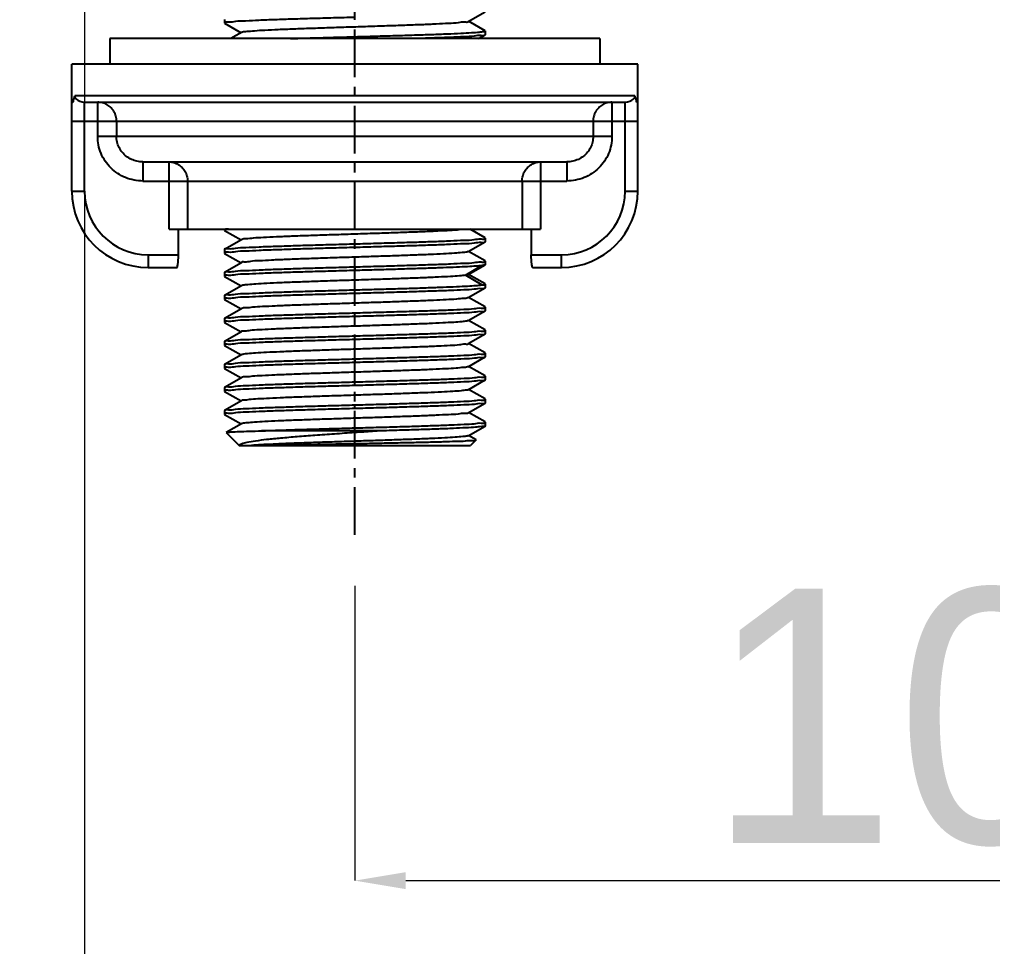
# Model space of a CAD drawing. Header units: millimetres. Extents: x 2282 to 3312, y -216 to 510.
# Drawn here: x 2455.3 to 2531.8, y -38.7 to 34.3 of the extents above; entities that cross this region are included whole.
import ezdxf

# ---------------------------------------------------------------- set-up
doc = ezdxf.new("R2010")
doc.units = ezdxf.units.MM
doc.linetypes.add('CENTER', pattern=[0.6, 0.375, -0.075, 0.075, -0.075])
doc.layers.add('BODY', color=7, linetype='Continuous')
doc.layers.add('标注', color=1, linetype='Continuous')
doc.styles.add('Daelim Dimension', font='')
doc.styles.get('Daelim Dimension').set_extended_font_data('나눔고딕')
doc.dimstyles.new('DEFAULT', dxfattribs={"dimscale": 2, "dimtxt": 2, "dimasz": 2, "dimexe": 0, "dimexo": 2, "dimgap": 1, "dimtad": 1, "dimdec": 1, "dimzin": 9, "dimdsep": 46, "dimtxsty": 'Daelim Dimension', "dimcen": 0.5, "dimclrd": 252, "dimclre": 252, "dimclrt": 3, "dimadec": 1, "dimazin": 0, "dimtfac": 1, "dimtdec": 1, "dimtix": 1, "dimtmove": 0, "dimatfit": 3, "dimfxl": 1, "dimtolj": 1, "dimtzin": 1, "dimlwd": 9, "dimlwe": 9, "dimarcsym": 0})

# ---------------------------------------------------------------- blocks, each defined once
blk = doc.blocks.new('*D3')
at = {"layer": 'BODY', "color": 5, "lineweight": 9, "ltscale": 0.7, "transparency": 16777216}
for p, q in [((2481.663, -10.28), (2481.663, -33.48)), ((2581.663, -11.962), (2581.663, -33.48)), ((2485.663, -33.48), (2577.663, -33.48))]:
    blk.add_line(p, q, dxfattribs=at)
at = {"layer": 'BODY', "color": 5, "ltscale": 0.7, "transparency": 16777216}
for points in [[(2485.663, -32.813), (2485.663, -34.147), (2481.663, -33.48)], [(2577.663, -32.813), (2577.663, -34.147), (2581.663, -33.48)]]:
    blk.add_solid(points, dxfattribs=at)
at = {"layer": 'Defpoints', "color": 0, "ltscale": 0.7, "transparency": 16777216}
for p in [(2481.663, -6.28), (2581.663, -7.962), (2581.663, -33.48)]:
    blk.add_point(p, dxfattribs=at)
at = {"layer": 'BODY', "color": 7, "ltscale": 0.7, "transparency": 16777216, "insert": (2531.663, -20.665), "char_height": 20, "attachment_point": 5, "style": 'Daelim Dimension'}
blk.add_mtext('\\A1;100', dxfattribs=at)
blk = doc.blocks.new('*D4')
at = {"layer": 'BODY', "color": 5, "lineweight": 9, "ltscale": 0.7, "transparency": 16777216}
for p, q in [((2460.413, 42.472), (2460.413, -70.233)), ((2605.913, 42.526), (2605.913, -70.233)), ((2464.413, -70.233), (2601.913, -70.233))]:
    blk.add_line(p, q, dxfattribs=at)
at = {"layer": 'BODY', "color": 5, "ltscale": 0.7, "transparency": 16777216}
for points in [[(2464.413, -69.566), (2464.413, -70.899), (2460.413, -70.233)], [(2601.913, -69.566), (2601.913, -70.899), (2605.913, -70.233)]]:
    blk.add_solid(points, dxfattribs=at)
at = {"layer": 'Defpoints', "color": 0, "ltscale": 0.7, "transparency": 16777216}
for p in [(2460.413, 46.472), (2605.913, 46.526), (2605.913, -70.233)]:
    blk.add_point(p, dxfattribs=at)
at = {"layer": 'BODY', "color": 7, "ltscale": 0.7, "transparency": 16777216, "insert": (2534.618, -57.346), "char_height": 20, "attachment_point": 5, "style": 'Daelim Dimension'}
blk.add_mtext('\\A1;146', dxfattribs=at)
blk = doc.blocks.new('*D11')
at = {"layer": 'BODY', "color": 5, "lineweight": 9, "ltscale": 0.7, "transparency": 16777216}
for p, q in [((3021.754, 274.5), (2402.763, 274.5)), ((2402.763, 270.5), (2402.763, -75.561)), ((2428.786, -79.561), (2402.763, -79.561))]:
    blk.add_line(p, q, dxfattribs=at)
at = {"layer": 'BODY', "color": 5, "ltscale": 0.7, "transparency": 16777216}
for points in [[(2402.096, 270.5), (2403.429, 270.5), (2402.763, 274.5)], [(2402.096, -75.561), (2403.429, -75.561), (2402.763, -79.561)]]:
    blk.add_solid(points, dxfattribs=at)
at = {"layer": 'Defpoints', "color": 0, "ltscale": 0.7, "transparency": 16777216}
for p in [(3025.754, 274.5), (2402.763, -79.561), (2432.786, -79.561)]:
    blk.add_point(p, dxfattribs=at)
at = {"layer": 'BODY', "color": 7, "ltscale": 0.7, "transparency": 16777216, "insert": (2389.876, 97.47), "char_height": 20, "attachment_point": 5, "rotation": 90, "style": 'Daelim Dimension'}
blk.add_mtext('\\A1;1650', dxfattribs=at)

msp = doc.modelspace()

# ---------------------------------------------------------------- linework, layer by layer
at = {"color": 9, "linetype": 'Continuous'}
for p, q in [((2490.581, 34.097), (2491.901, 34.86)), ((2471.413, 34.257), (2471.413, 33.968)), ((2471.413, 33.968), (2471.425, 33.954)), ((2471.425, 33.955), (2472.717, 33.208)), ((2491.901, 33.366), (2490.609, 34.113)), ((2472.745, 33.224), (2471.926, 32.75)), ((2481.663, 32.75), (2481.663, 32.899)), ((2491.383, 32.75), (2491.901, 33.049)), ((2491.913, 33.352), (2491.901, 33.366)), ((2491.913, 33.063), (2491.901, 33.049)), ((2491.913, 33.352), (2491.913, 33.063)), ((2471.413, 17.75), (2471.413, 17.678)), ((2471.413, 17.678), (2471.425, 17.664)), ((2471.425, 17.664), (2472.717, 16.918)), ((2491.901, 17.076), (2490.735, 17.75)), ((2472.745, 16.934), (2471.425, 16.171)), ((2491.913, 17.062), (2491.901, 17.076)), ((2491.913, 17.062), (2491.913, 16.773)), ((2471.413, 16.157), (2471.425, 16.171)), ((2471.413, 16.157), (2471.413, 15.868)), ((2481.663, 16.321), (2481.663, 16.609)), ((2490.581, 15.996), (2491.901, 16.759)), ((2491.913, 16.773), (2491.901, 16.759)), ((2471.413, 15.868), (2471.425, 15.854)), ((2471.425, 15.854), (2472.717, 15.107)), ((2491.901, 15.265), (2490.609, 16.012)), ((2472.744, 15.123), (2471.425, 14.361)), ((2481.663, 14.799), (2481.663, 14.511)), ((2490.366, 14.137), (2491.65, 14.898)), ((2490.581, 14.187), (2491.901, 14.95)), ((2491.901, 14.949), (2491.65, 14.898)), ((2491.913, 15.252), (2491.901, 15.266)), ((2491.913, 14.963), (2491.901, 14.949)), ((2491.913, 15.252), (2491.913, 14.963)), ((2471.413, 14.347), (2471.425, 14.361)), ((2471.413, 14.347), (2471.413, 14.058)), ((2471.413, 14.058), (2471.425, 14.044)), ((2471.425, 14.044), (2472.717, 13.297)), ((2490.581, 14.187), (2490.366, 14.137)), ((2491.65, 13.376), (2490.366, 14.137)), ((2491.901, 13.456), (2490.609, 14.203)), ((2472.744, 13.313), (2471.425, 12.551)), ((2490.581, 12.377), (2491.901, 13.139)), ((2491.913, 13.442), (2491.901, 13.456)), ((2491.913, 13.153), (2491.901, 13.139)), ((2491.913, 13.442), (2491.913, 13.153)), ((2471.413, 12.537), (2471.425, 12.551)), ((2471.413, 12.537), (2471.413, 12.248)), ((2471.413, 12.248), (2471.425, 12.234)), ((2481.663, 12.701), (2481.663, 12.989)), ((2491.901, 11.646), (2490.609, 12.393)), ((2471.425, 12.235), (2472.717, 11.488)), ((2472.745, 11.504), (2471.425, 10.741)), ((2491.913, 11.632), (2491.901, 11.646)), ((2491.913, 11.632), (2491.913, 11.343)), ((2471.413, 10.727), (2471.425, 10.741)), ((2471.413, 10.727), (2471.413, 10.438)), ((2481.663, 10.891), (2481.663, 11.179)), ((2490.581, 10.566), (2491.901, 11.329)), ((2491.913, 11.343), (2491.901, 11.329)), ((2471.413, 10.438), (2471.425, 10.424)), ((2471.425, 10.424), (2472.717, 9.677)), ((2491.901, 9.836), (2490.609, 10.582)), ((2472.745, 9.694), (2471.425, 8.931)), ((2481.663, 9.081), (2481.663, 9.369)), ((2490.582, 8.757), (2491.901, 9.519)), ((2491.913, 9.822), (2491.901, 9.836)), ((2491.913, 9.533), (2491.901, 9.519)), ((2491.913, 9.822), (2491.913, 9.533)), ((2471.413, 8.917), (2471.425, 8.931)), ((2471.413, 8.917), (2471.413, 8.628)), ((2471.413, 8.628), (2471.425, 8.614)), ((2471.425, 8.615), (2472.717, 7.868)), ((2491.901, 8.026), (2490.609, 8.773)), ((2472.745, 7.884), (2471.425, 7.121)), ((2490.582, 6.947), (2491.901, 7.709)), ((2491.913, 8.012), (2491.901, 8.026)), ((2491.913, 7.723), (2491.901, 7.709)), ((2491.913, 8.012), (2491.913, 7.723)), ((2471.413, 7.107), (2471.425, 7.121)), ((2471.413, 7.107), (2471.413, 6.818)), ((2481.663, 7.559), (2481.663, 7.271)), ((2491.901, 6.216), (2490.609, 6.963)), ((2471.413, 6.818), (2471.425, 6.804)), ((2471.425, 6.805), (2472.717, 6.058)), ((2491.913, 6.202), (2491.901, 6.216)), ((2491.913, 6.202), (2491.913, 5.913)), ((2472.745, 6.074), (2471.425, 5.311)), ((2481.663, 5.461), (2481.663, 5.749)), ((2490.581, 5.136), (2491.901, 5.899)), ((2491.913, 5.913), (2491.901, 5.899)), ((2471.413, 5.297), (2471.425, 5.311)), ((2471.413, 5.297), (2471.413, 5.008)), ((2471.413, 5.008), (2471.425, 4.994)), ((2471.425, 4.994), (2472.717, 4.248)), ((2491.901, 4.406), (2490.609, 5.153)), ((2472.745, 4.264), (2471.425, 3.501)), ((2481.663, 3.651), (2481.663, 3.939)), ((2490.581, 3.327), (2491.901, 4.089)), ((2491.913, 4.392), (2491.901, 4.406)), ((2491.913, 4.103), (2491.901, 4.089)), ((2491.913, 4.392), (2491.913, 4.103)), ((2471.413, 3.487), (2471.425, 3.501)), ((2471.413, 3.487), (2471.413, 3.198)), ((2471.413, 3.198), (2471.425, 3.184)), ((2471.425, 3.184), (2472.717, 2.438)), ((2491.901, 2.596), (2490.609, 3.342)), ((2472.744, 2.454), (2471.558, 1.768)), ((2491.913, 2.582), (2491.901, 2.596)), ((2491.913, 2.582), (2491.913, 2.293)), ((2471.554, 1.758), (2471.558, 1.767)), ((2471.554, 1.758), (2472.563, 0.75)), ((2483.759, 1.9), (2474.338, 1.9)), ((2490.581, 1.516), (2491.901, 2.279)), ((2491.194, 1.194), (2490.609, 1.532)), ((2491.913, 2.293), (2491.901, 2.279)), ((2491.198, 1.185), (2490.763, 0.75)), ((2491.198, 1.185), (2491.194, 1.194)), ((2472.563, 0.75), (2490.763, 0.75))]:
    msp.add_line(p, q, dxfattribs=at)
at = {"color": 7, "linetype": 'Continuous'}
for p, q in [((2462.413, 32.75), (2462.413, 30.75)), ((2500.913, 32.75), (2462.413, 32.75)), ((2500.913, 32.75), (2500.913, 30.75)), ((2459.413, 20.75), (2459.413, 30.75)), ((2503.913, 30.75), (2459.413, 30.75)), ((2503.913, 20.75), (2503.913, 30.75)), ((2459.413, 27.75), (2459.494, 27.75)), ((2459.494, 27.75), (2459.494, 27.727)), ((2503.684, 28.25), (2459.642, 28.25)), ((2460.413, 20.75), (2460.413, 27.75)), ((2460.413, 27.75), (2502.913, 27.75)), ((2461.447, 25.05), (2461.447, 27.75)), ((2501.879, 27.75), (2501.879, 25.05)), ((2502.913, 20.75), (2502.913, 27.75)), ((2503.832, 27.75), (2503.913, 27.75)), ((2503.832, 27.75), (2503.832, 27.727)), ((2459.413, 26.25), (2503.913, 26.25)), ((2462.926, 26.25), (2462.926, 25.05)), ((2500.4, 26.25), (2500.4, 25.05)), ((2501.879, 25.05), (2461.447, 25.05)), ((2465.006, 23.05), (2465.006, 21.55)), ((2465.006, 23.05), (2498.319, 23.05)), ((2467.053, 17.75), (2467.053, 23.05)), ((2496.272, 23.05), (2496.272, 17.75)), ((2498.319, 23.05), (2498.319, 21.55)), ((2465.006, 21.55), (2498.319, 21.55)), ((2468.514, 21.55), (2468.514, 17.75)), ((2494.811, 21.55), (2494.811, 17.75)), ((2459.413, 20.75), (2460.413, 20.75)), ((2502.913, 20.75), (2503.913, 20.75)), ((2467.053, 17.75), (2496.272, 17.75)), ((2467.792, 15.75), (2467.792, 17.75)), ((2495.533, 17.75), (2495.533, 15.75)), ((2465.413, 15.75), (2465.413, 14.75)), ((2465.413, 15.75), (2467.792, 15.75)), ((2495.533, 15.75), (2497.913, 15.75)), ((2497.913, 14.75), (2497.913, 15.75)), ((2465.413, 14.75), (2467.692, 14.75)), ((2495.634, 14.75), (2497.913, 14.75))]:
    msp.add_line(p, q, dxfattribs=at)
for centre, radius, start, end in [((2461.532, 28.342), 2.128, 196.13668, 196.78272), ((2462.504, 27.374), 3.031, 172.9095, 173.31924), ((2460.115, 28.25), 0.473, 180.0518, 204.65967), ((2460.413, 28.75), 1, 227.11257, 270), ((2502.913, 28.75), 1, 270, 312.88743), ((2500.124, 27.394), 3.661, 11.12629, 13.51314), ((2500.816, 27.374), 3.036, 6.68073, 7.0897), ((2501.795, 28.341), 2.127, 343.21711, 343.86347), ((2465.413, 20.75), 6, 180, 270), ((2465.413, 20.75), 5, 180, 270), ((2497.913, 20.75), 6, 270, 0), ((2497.913, 20.75), 5, 270, 0)]:
    msp.add_arc(centre, radius, start, end, dxfattribs=at)
at = {"color": 9, "linetype": 'Continuous'}
for points, start_tangent, end_tangent in [([(2481.663, 34.421), (2479.977, 34.373), (2478.331, 34.325), (2476.783, 34.278), (2475.379, 34.231), (2474.124, 34.183), (2473.077, 34.135), (2472.273, 34.087), (2471.726, 34.04), (2471.448, 33.992), (2471.446, 33.969)], (-0.999612, -0.027843), (0.014, -0.999902)), ([(2490.565, 34.098), (2490.564, 34.088), (2490.306, 34.039), (2489.797, 33.99), (2489.043, 33.94), (2488.07, 33.89), (2486.909, 33.841), (2485.599, 33.792), (2484.178, 33.742), (2482.686, 33.693), (2481.164, 33.644), (2479.654, 33.595), (2478.199, 33.545), (2476.847, 33.496), (2475.638, 33.447), (2474.596, 33.397), (2473.764, 33.348), (2473.167, 33.298), (2472.821, 33.249), (2472.751, 33.215)], (-0.076802, -0.997046), (-0.830097, -0.557618)), ([(2476.593, 32.75), (2476.796, 32.757), (2478.342, 32.804), (2479.982, 32.852), (2481.663, 32.899)], (0.999456, 0.032992), (0.999598, 0.028343)), ([(2481.663, 32.899), (2483.27, 32.945), (2484.842, 32.99), (2486.344, 33.036), (2487.717, 33.081), (2488.941, 33.127), (2489.994, 33.173), (2490.834, 33.218), (2491.442, 33.264), (2491.802, 33.31), (2491.911, 33.353)], (0.999598, 0.028343), (0.502623, 0.864506)), ([(2491.879, 33.051), (2491.877, 33.039), (2491.596, 32.991), (2491.047, 32.944), (2490.234, 32.896), (2489.179, 32.848), (2487.926, 32.8), (2486.521, 32.753), (2486.426, 32.75)], (-0.105514, -0.994418), (-0.999483, -0.03214)), ([(2471.73, 17.75), (2471.449, 17.703), (2471.446, 17.677)], (-0.995183, 0.098036), (-0.024184, -0.999708)), ([(2490.296, 17.74), (2490.251, 17.742), (2489.707, 17.693), (2488.926, 17.644), (2487.93, 17.594), (2486.749, 17.545), (2485.42, 17.495), (2483.982, 17.446), (2482.48, 17.396), (2480.956, 17.347), (2479.453, 17.298), (2478.022, 17.249), (2476.691, 17.2), (2475.493, 17.15), (2474.475, 17.101), (2473.673, 17.051), (2473.111, 17.002), (2472.798, 16.953), (2472.756, 16.922)], (-0.99767, 0.068219), (-0.726292, -0.687387)), ([(2481.663, 16.609), (2483.345, 16.657), (2484.987, 16.704), (2486.531, 16.752), (2487.935, 16.799), (2489.188, 16.847), (2490.242, 16.895), (2491.049, 16.943), (2491.596, 16.99), (2491.877, 17.038), (2491.88, 17.062)], (0.9996, 0.028267), (0.013595, 0.999908)), ([(2481.663, 16.321), (2479.984, 16.273), (2478.345, 16.226), (2476.801, 16.178), (2475.397, 16.131), (2474.148, 16.084), (2473.092, 16.035), (2472.279, 15.987), (2471.731, 15.94), (2471.449, 15.892), (2471.446, 15.868)], (-0.999598, -0.028353), (-0.014119, -0.9999)), ([(2471.447, 16.169), (2471.448, 16.181), (2471.729, 16.229), (2472.277, 16.276), (2473.093, 16.324), (2474.151, 16.372), (2475.4, 16.42), (2476.807, 16.467), (2478.353, 16.515), (2479.989, 16.562), (2481.663, 16.609)], (0.098474, 0.99514), (0.9996, 0.028267)), ([(2491.879, 16.761), (2491.878, 16.749), (2491.597, 16.701), (2491.049, 16.654), (2490.235, 16.606), (2489.178, 16.558), (2487.929, 16.51), (2486.522, 16.463), (2484.977, 16.416), (2483.339, 16.368), (2481.663, 16.321)], (-0.093217, -0.995646), (-0.999598, -0.028353)), ([(2490.579, 16), (2490.479, 15.966), (2490.106, 15.917), (2489.489, 15.868), (2488.637, 15.818), (2487.579, 15.769), (2486.346, 15.719), (2484.979, 15.67), (2483.522, 15.62), (2481.997, 15.571), (2480.461, 15.521), (2478.962, 15.472), (2477.546, 15.422), (2476.252, 15.373), (2475.119, 15.323), (2474.177, 15.274), (2473.451, 15.224), (2472.971, 15.175), (2472.747, 15.125), (2472.747, 15.124)], (-0.873138, -0.487473), (0.328659, -0.944449)), ([(2471.446, 14.359), (2471.448, 14.371), (2471.729, 14.419), (2472.277, 14.466), (2473.091, 14.514), (2474.148, 14.562), (2475.397, 14.61), (2476.804, 14.657), (2478.349, 14.705), (2479.987, 14.752), (2481.663, 14.799)], (0.091719, 0.995785), (0.999613, 0.027836)), ([(2481.663, 14.799), (2483.342, 14.847), (2484.981, 14.894), (2486.524, 14.942), (2487.929, 14.989), (2489.178, 15.036), (2490.233, 15.085), (2491.047, 15.133), (2491.595, 15.18), (2491.877, 15.228), (2491.88, 15.252)], (0.999613, 0.027836), (0.013776, 0.999905)), ([(2491.65, 14.898), (2491.196, 14.855), (2490.529, 14.812), (2489.665, 14.769), (2488.614, 14.725), (2487.423, 14.683), (2486.103, 14.64), (2484.683, 14.597), (2483.192, 14.554), (2481.663, 14.511)], (-0.99243, -0.122813), (-0.999598, -0.028354)), ([(2481.663, 14.511), (2479.979, 14.463), (2478.337, 14.415), (2476.792, 14.368), (2475.388, 14.321), (2474.134, 14.273), (2473.082, 14.225), (2472.276, 14.177), (2471.729, 14.13), (2471.449, 14.082), (2471.446, 14.058)], (-0.999598, -0.028354), (-0.010477, -0.999945)), ([(2490.366, 14.137), (2489.896, 14.088), (2489.183, 14.038), (2488.25, 13.989), (2487.133, 13.94), (2485.843, 13.89), (2484.432, 13.841), (2482.938, 13.791), (2481.412, 13.742), (2479.896, 13.693), (2478.42, 13.643), (2477.039, 13.593), (2475.799, 13.544), (2474.735, 13.494), (2473.877, 13.445), (2473.246, 13.396), (2472.861, 13.347), (2472.745, 13.312)], (-0.989918, -0.141645), (-0.881585, -0.472024)), ([(2481.663, 12.989), (2483.195, 13.033), (2484.686, 13.076), (2486.104, 13.118), (2487.427, 13.161), (2488.617, 13.204), (2489.667, 13.247), (2490.532, 13.291), (2491.198, 13.334), (2491.65, 13.376)], (0.999613, 0.027833), (0.992138, 0.12515)), ([(2491.879, 13.142), (2491.876, 13.129), (2491.595, 13.081), (2491.044, 13.034), (2490.229, 12.986), (2489.171, 12.937), (2487.919, 12.89), (2486.514, 12.843), (2484.966, 12.795), (2483.336, 12.748), (2481.663, 12.701)], (-0.127828, -0.991796), (-0.999613, -0.027827)), ([(2491.65, 13.376), (2491.892, 13.423), (2491.889, 13.432)], (0.99243, 0.122814), (-0.385731, 0.922611)), ([(2481.663, 12.701), (2479.977, 12.653), (2478.331, 12.605), (2476.783, 12.558), (2475.38, 12.511), (2474.124, 12.463), (2473.077, 12.415), (2472.273, 12.367), (2471.726, 12.32), (2471.448, 12.272), (2471.446, 12.249)], (-0.999613, -0.027827), (0.012218, -0.999925)), ([(2471.447, 12.548), (2471.449, 12.561), (2471.731, 12.609), (2472.28, 12.656), (2473.088, 12.704), (2474.141, 12.752), (2475.392, 12.8), (2476.8, 12.847), (2478.344, 12.894), (2479.984, 12.942), (2481.663, 12.989)], (0.129699, 0.991553), (0.999613, 0.027833)), ([(2490.57, 12.388), (2490.53, 12.358), (2490.218, 12.309), (2489.654, 12.259), (2488.856, 12.21), (2487.85, 12.161), (2486.665, 12.111), (2485.336, 12.062), (2483.897, 12.013), (2482.389, 11.964), (2480.857, 11.914), (2479.348, 11.865), (2477.913, 11.815), (2476.582, 11.766), (2475.399, 11.716), (2474.403, 11.667), (2473.623, 11.617), (2473.081, 11.569), (2472.783, 11.519), (2472.76, 11.493)], (-0.716103, -0.697995), (-0.57511, -0.818076)), ([(2481.663, 11.179), (2483.335, 11.227), (2484.964, 11.274), (2486.51, 11.321), (2487.916, 11.368), (2489.164, 11.416), (2490.222, 11.464), (2491.04, 11.512), (2491.592, 11.56), (2491.876, 11.607), (2491.88, 11.633)], (0.999598, 0.02836), (0.039325, 0.999226)), ([(2481.663, 10.891), (2479.977, 10.843), (2478.331, 10.795), (2476.782, 10.748), (2475.379, 10.701), (2474.126, 10.653), (2473.081, 10.605), (2472.272, 10.557), (2471.725, 10.51), (2471.447, 10.462), (2471.446, 10.439)], (-0.999599, -0.028309), (0.025354, -0.999679)), ([(2471.447, 10.738), (2471.449, 10.751), (2471.73, 10.799), (2472.28, 10.846), (2473.089, 10.894), (2474.137, 10.942), (2475.389, 10.99), (2476.797, 11.037), (2478.342, 11.084), (2479.982, 11.132), (2481.663, 11.179)], (0.132309, 0.991209), (0.999598, 0.02836)), ([(2491.879, 11.331), (2491.877, 11.319), (2491.596, 11.271), (2491.046, 11.224), (2490.233, 11.176), (2489.178, 11.128), (2487.925, 11.08), (2486.519, 11.033), (2484.976, 10.986), (2483.341, 10.938), (2481.663, 10.891)], (-0.109572, -0.993979), (-0.999599, -0.028309)), ([(2490.581, 10.567), (2490.46, 10.532), (2490.071, 10.483), (2489.438, 10.434), (2488.569, 10.385), (2487.495, 10.335), (2486.248, 10.285), (2484.881, 10.236), (2483.423, 10.187), (2481.907, 10.138), (2480.384, 10.089), (2478.897, 10.039), (2477.489, 9.99), (2476.204, 9.941), (2475.084, 9.892), (2474.149, 9.842), (2473.433, 9.793), (2472.96, 9.743), (2472.744, 9.694)], (-0.882317, -0.470655), (0.364926, -0.931037)), ([(2471.446, 8.928), (2471.449, 8.941), (2471.729, 8.989), (2472.279, 9.036), (2473.091, 9.084), (2474.136, 9.132), (2475.385, 9.179), (2476.792, 9.227), (2478.339, 9.274), (2479.981, 9.322), (2481.663, 9.369)], (0.113414, 0.993548), (0.999611, 0.027876)), ([(2481.663, 9.369), (2483.34, 9.417), (2484.974, 9.464), (2486.518, 9.512), (2487.925, 9.559), (2489.174, 9.606), (2490.229, 9.654), (2491.043, 9.702), (2491.594, 9.75), (2491.877, 9.798), (2491.88, 9.822)], (0.999611, 0.027876), (0.010081, 0.999949)), ([(2491.88, 9.521), (2491.878, 9.51), (2491.598, 9.462), (2491.051, 9.414), (2490.24, 9.366), (2489.187, 9.318), (2487.935, 9.27), (2486.528, 9.223), (2484.989, 9.176), (2483.347, 9.128), (2481.663, 9.081)], (-0.067879, -0.997694), (-0.999612, -0.027855)), ([(2481.663, 9.081), (2479.98, 9.033), (2478.335, 8.985), (2476.786, 8.938), (2475.383, 8.891), (2474.134, 8.843), (2473.086, 8.795), (2472.273, 8.747), (2471.725, 8.7), (2471.447, 8.652), (2471.446, 8.629)], (-0.999612, -0.027855), (0.031687, -0.999498)), ([(2490.58, 8.756), (2490.357, 8.706), (2489.879, 8.656), (2489.158, 8.607), (2488.22, 8.558), (2487.087, 8.508), (2485.789, 8.458), (2484.37, 8.409), (2482.872, 8.359), (2481.351, 8.31), (2479.836, 8.261), (2478.366, 8.211), (2476.996, 8.162), (2475.765, 8.112), (2474.71, 8.063), (2473.857, 8.014), (2473.233, 7.965), (2472.853, 7.915), (2472.746, 7.881)], (0.346162, -0.938175), (-0.877325, -0.479896)), ([(2481.663, 7.559), (2483.345, 7.607), (2484.989, 7.655), (2486.53, 7.702), (2487.938, 7.749), (2489.188, 7.797), (2490.24, 7.845), (2491.05, 7.893), (2491.597, 7.94), (2491.878, 7.988), (2491.88, 8.011)], (0.999598, 0.028335), (-0.02389, 0.999715)), ([(2491.884, 7.707), (2491.884, 7.702), (2491.614, 7.653), (2491.073, 7.606), (2490.267, 7.558), (2489.217, 7.509), (2487.968, 7.462), (2486.557, 7.414), (2485.005, 7.366), (2483.352, 7.318), (2481.663, 7.271)], (0.127924, -0.991784), (-0.999611, -0.027877)), ([(2471.446, 7.119), (2471.448, 7.131), (2471.728, 7.178), (2472.277, 7.226), (2473.091, 7.274), (2474.14, 7.322), (2475.386, 7.369), (2476.793, 7.417), (2478.342, 7.464), (2479.984, 7.512), (2481.663, 7.559)], (0.102043, 0.99478), (0.999598, 0.028335)), ([(2481.663, 7.271), (2479.985, 7.223), (2478.343, 7.176), (2476.796, 7.128), (2475.392, 7.081), (2474.147, 7.034), (2473.093, 6.985), (2472.278, 6.937), (2471.729, 6.89), (2471.448, 6.842), (2471.446, 6.818)], (-0.999611, -0.027877), (0.001802, -0.999998)), ([(2490.571, 6.958), (2490.526, 6.927), (2490.205, 6.877), (2489.63, 6.827), (2488.82, 6.778), (2487.804, 6.728), (2486.611, 6.679), (2485.277, 6.63), (2483.837, 6.581), (2482.332, 6.532), (2480.808, 6.483), (2479.314, 6.433), (2477.881, 6.384), (2476.553, 6.335), (2475.375, 6.285), (2474.384, 6.236), (2473.611, 6.187), (2473.069, 6.137), (2472.778, 6.088), (2472.762, 6.064)], (-0.737914, -0.674895), (-0.496338, -0.86813)), ([(2481.663, 5.749), (2483.351, 5.797), (2485.004, 5.845), (2486.558, 5.893), (2487.97, 5.94), (2489.217, 5.988), (2490.265, 6.036), (2491.071, 6.084), (2491.613, 6.132), (2491.884, 6.18), (2491.882, 6.195)], (0.999598, 0.02834), (-0.226209, 0.974079)), ([(2471.446, 5.309), (2471.448, 5.321), (2471.728, 5.368), (2472.276, 5.416), (2473.092, 5.464), (2474.147, 5.512), (2475.39, 5.56), (2476.797, 5.607), (2478.346, 5.654), (2479.987, 5.702), (2481.663, 5.749)], (0.086316, 0.996268), (0.999598, 0.02834)), ([(2481.663, 5.461), (2479.985, 5.413), (2478.345, 5.366), (2476.801, 5.318), (2475.397, 5.271), (2474.149, 5.224), (2473.094, 5.176), (2472.28, 5.128), (2471.732, 5.08), (2471.449, 5.032), (2471.446, 5.008)], (-0.999599, -0.028322), (-0.014152, -0.9999)), ([(2491.879, 5.901), (2491.878, 5.889), (2491.597, 5.841), (2491.049, 5.794), (2490.233, 5.746), (2489.177, 5.698), (2487.929, 5.65), (2486.522, 5.603), (2484.977, 5.556), (2483.338, 5.508), (2481.663, 5.461)], (-0.084309, -0.99644), (-0.999599, -0.028322)), ([(2490.583, 5.133), (2490.441, 5.099), (2490.029, 5.049), (2489.369, 5), (2488.481, 4.95), (2487.396, 4.901), (2486.147, 4.852), (2484.756, 4.802), (2483.272, 4.752), (2481.743, 4.703), (2480.215, 4.653), (2478.729, 4.604), (2477.333, 4.554), (2476.061, 4.505), (2474.95, 4.455), (2474.04, 4.406), (2473.355, 4.356), (2472.919, 4.307), (2472.737, 4.27)], (-0.87256, -0.488507), (-0.610091, -0.792331)), ([(2471.446, 3.499), (2471.448, 3.511), (2471.729, 3.559), (2472.277, 3.606), (2473.092, 3.654), (2474.149, 3.702), (2475.397, 3.75), (2476.804, 3.797), (2478.349, 3.845), (2479.987, 3.892), (2481.663, 3.939)], (0.082909, 0.996557), (0.999602, 0.028221)), ([(2481.663, 3.939), (2483.341, 3.987), (2484.98, 4.034), (2486.525, 4.082), (2487.929, 4.129), (2489.176, 4.176), (2490.231, 4.224), (2491.046, 4.273), (2491.594, 4.32), (2491.877, 4.368), (2491.88, 4.392)], (0.999602, 0.028221), (0.015021, 0.999887)), ([(2491.879, 4.091), (2491.878, 4.079), (2491.598, 4.032), (2491.049, 3.984), (2490.234, 3.936), (2489.18, 3.888), (2487.936, 3.84), (2486.529, 3.793), (2484.98, 3.746), (2483.339, 3.698), (2481.663, 3.651)], (-0.084489, -0.996424), (-0.999612, -0.027852)), ([(2481.663, 3.651), (2479.982, 3.603), (2478.34, 3.556), (2476.797, 3.508), (2475.391, 3.461), (2474.142, 3.413), (2473.089, 3.365), (2472.278, 3.317), (2471.73, 3.27), (2471.448, 3.222), (2471.446, 3.199)], (-0.999612, -0.027852), (0.015179, -0.999885)), ([(2490.564, 3.329), (2490.562, 3.318), (2490.301, 3.269), (2489.789, 3.219), (2489.034, 3.17), (2488.061, 3.12), (2486.901, 3.071), (2485.592, 3.021), (2484.178, 2.972), (2482.684, 2.923), (2481.155, 2.874), (2479.641, 2.824), (2478.19, 2.775), (2476.841, 2.726), (2475.633, 2.677), (2474.598, 2.627), (2473.768, 2.578), (2473.169, 2.528), (2472.821, 2.479), (2472.75, 2.445)], (-0.132725, -0.991153), (-0.829114, -0.559079)), ([(2481.663, 2.129), (2483.35, 2.177), (2484.995, 2.225), (2486.543, 2.272), (2487.949, 2.32), (2489.204, 2.368), (2490.248, 2.415), (2491.053, 2.463), (2491.602, 2.511), (2491.879, 2.558), (2491.88, 2.58)], (0.999611, 0.027888), (-0.043766, 0.999042)), ([(2471.561, 1.762), (2471.647, 1.787), (2471.981, 1.815), (2472.552, 1.843), (2473.339, 1.872), (2474.338, 1.9)], (0.877148, 0.48022), (0.999663, 0.025966)), ([(2481.663, 1.76), (2480.054, 1.649), (2478.531, 1.54), (2477.133, 1.431), (2475.831, 1.318), (2474.728, 1.206), (2473.847, 1.095), (2473.164, 0.979), (2472.749, 0.863), (2472.599, 0.75)], (-0.997697, -0.067822), (-0.184589, -0.982816)), ([(2474.338, 1.9), (2475.567, 1.946), (2476.951, 1.992), (2478.454, 2.038), (2480.038, 2.084), (2481.663, 2.129)], (0.999192, 0.040192), (0.999611, 0.027888)), ([(2483.759, 1.9), (2483.062, 1.853), (2482.362, 1.807), (2481.663, 1.76)], (-0.997797, -0.066347), (-0.997697, -0.067822)), ([(2491.892, 2.276), (2491.893, 2.275), (2491.653, 2.228), (2491.152, 2.181), (2490.399, 2.135), (2489.412, 2.088), (2488.231, 2.041), (2486.874, 1.994), (2485.364, 1.947), (2483.759, 1.9)], (0.32611, -0.945332), (-0.999594, -0.028478)), ([(2490.575, 1.525), (2490.504, 1.491), (2490.155, 1.442), (2489.559, 1.392), (2488.73, 1.343), (2487.695, 1.294), (2486.481, 1.244), (2485.124, 1.195), (2483.672, 1.145), (2482.156, 1.096), (2480.621, 1.046), (2479.118, 0.997), (2477.691, 0.947), (2476.395, 0.898), (2475.244, 0.849), (2474.277, 0.8), (2473.526, 0.75)], (-0.831705, -0.555218), (-0.996967, -0.077822)), ([(2475.073, 0.75), (2476.157, 0.78), (2477.396, 0.809), (2478.749, 0.839), (2480.181, 0.868), (2481.663, 0.898)], (0.999564, 0.029512), (0.999808, 0.019604)), ([(2481.663, 0.898), (2483.205, 0.928), (2484.721, 0.959), (2486.156, 0.99), (2487.46, 1.02), (2488.62, 1.05), (2489.597, 1.081), (2490.361, 1.111), (2490.887, 1.141), (2491.159, 1.172), (2491.171, 1.195)], (0.999808, 0.019604), (0.350825, 0.936441))]:
    msp.add_spline(points, degree=3, dxfattribs=dict(at, start_tangent=start_tangent, end_tangent=end_tangent))
at = {"color": 7, "linetype": 'Continuous'}
for points, start_tangent, end_tangent in [([(2459.61, 28.101), (2459.562, 28.043), (2459.524, 27.916), (2459.497, 27.749)], (-0.922597, -0.385765), (-0.123487, -0.992346)), ([(2459.61, 28.101), (2459.62, 28.151), (2459.631, 28.201), (2459.642, 28.25)], (0.193909, 0.98102), (0.233584, 0.972337)), ([(2459.685, 28.053), (2459.665, 28.063), (2459.639, 28.079), (2459.61, 28.101)], (-0.907811, 0.419379), (-0.775777, 0.631007)), ([(2459.685, 28.053), (2459.699, 28.045), (2459.715, 28.033), (2459.732, 28.017)], (0.907806, -0.41939), (0.732692, -0.68056)), ([(2462.926, 26.25), (2462.876, 26.638), (2462.728, 27), (2462.493, 27.311), (2462.186, 27.549), (2461.83, 27.699), (2461.447, 27.75)], (0, 1), (-1, 0)), ([(2501.879, 27.75), (2501.496, 27.699), (2501.139, 27.549), (2500.833, 27.311), (2500.598, 27), (2500.45, 26.638), (2500.4, 26.25)], (-1, 0), (0, -1)), ([(2503.641, 28.053), (2503.627, 28.045), (2503.611, 28.033), (2503.593, 28.017)], (-0.907806, -0.41939), (-0.732692, -0.68056)), ([(2503.641, 28.053), (2503.664, 28.117), (2503.679, 28.183), (2503.684, 28.25)], (0.416058, 0.909338), (0.000325, 1)), ([(2503.716, 28.101), (2503.687, 28.079), (2503.661, 28.064), (2503.641, 28.053)], (-0.775266, -0.631635), (-0.907811, -0.41938)), ([(2503.829, 27.749), (2503.802, 27.916), (2503.763, 28.043), (2503.716, 28.101)], (-0.123474, 0.992348), (-0.921157, 0.389191)), ([(2465.006, 21.55), (2464.309, 21.618), (2463.638, 21.818), (2463.022, 22.143), (2462.479, 22.583), (2462.04, 23.112), (2461.712, 23.723), (2461.511, 24.385), (2461.447, 25.05)], (-0.999999, 0.001408), (0.004898, 0.999988)), ([(2465.006, 23.05), (2464.531, 23.102), (2464.092, 23.251), (2463.695, 23.494), (2463.367, 23.814), (2463.124, 24.195), (2462.975, 24.618), (2462.926, 25.05)], (-1, 0), (0.000183, 1)), ([(2501.879, 25.05), (2501.813, 24.378), (2501.612, 23.718), (2501.285, 23.112), (2500.848, 22.584), (2500.305, 22.144), (2499.693, 21.82), (2499.024, 21.619), (2498.319, 21.55)], (0.002235, -0.999998), (-0.999993, -0.003862)), ([(2500.4, 25.05), (2500.349, 24.608), (2500.196, 24.184), (2499.953, 23.808), (2499.628, 23.492), (2499.235, 23.252), (2498.8, 23.103), (2498.319, 23.05)], (-0.000047, -1), (-1, 0.000019)), ([(2467.053, 23.05), (2467.431, 22.999), (2467.784, 22.849), (2468.086, 22.611), (2468.319, 22.3), (2468.464, 21.938), (2468.514, 21.55)], (1, 0), (0, -1)), ([(2494.811, 21.55), (2494.861, 21.938), (2495.007, 22.3), (2495.239, 22.611), (2495.542, 22.849), (2495.894, 22.999), (2496.272, 23.05)], (0, 1), (1, 0)), ([(2467.692, 14.75), (2467.711, 14.785), (2467.733, 14.886), (2467.756, 15.045), (2467.775, 15.251), (2467.788, 15.493), (2467.792, 15.75)], (1, 0), (0, 1)), ([(2495.634, 14.75), (2495.615, 14.784), (2495.593, 14.885), (2495.57, 15.044), (2495.551, 15.25), (2495.538, 15.493), (2495.533, 15.75)], (-1, 0), (0, 1))]:
    msp.add_spline(points, degree=3, dxfattribs=dict(at, start_tangent=start_tangent, end_tangent=end_tangent))
at = {"layer": '标注', "linetype": 'CENTER', "ltscale": 10}
msp.add_line((2481.663, -6.28), (2481.663, 227.956), dxfattribs=at)

# ---------------------------------------------------------------- dimensions: what is measured, and where the dimension line sits
at = {"layer": 'BODY', "ltscale": 0.7}
dim = msp.add_linear_dim(base=(2402.763, -79.561), p1=(3025.754, 274.5), p2=(2432.786, -79.561), angle=90, text='1650', dimstyle='DEFAULT', override={"dimtxt": 10, "dimclrd": 5, "dimclre": 5, "dimclrt": 7}, dxfattribs=at)
dim.commit()
dim.dimension.update_dxf_attribs({"geometry": '*D11', "text_midpoint": (2389.876, 97.47)})
dim = msp.add_linear_dim(base=(2605.913, -70.233), p1=(2460.413, 46.472), p2=(2605.913, 46.526), text='146', dimstyle='DEFAULT', override={"dimtxt": 10, "dimclrd": 5, "dimclre": 5, "dimclrt": 7}, dxfattribs=at)
dim.commit()
dim.dimension.update_dxf_attribs({"geometry": '*D4', "text_midpoint": (2534.618, -70.233), "dimtype": 160})
dim = msp.add_linear_dim(base=(2581.663, -33.48), p1=(2481.663, -6.28), p2=(2581.663, -7.962), dimstyle='DEFAULT', override={"dimtxt": 10, "dimclrd": 5, "dimclre": 5, "dimclrt": 7}, dxfattribs=at)
dim.commit()
dim.dimension.update_dxf_attribs({"geometry": '*D3', "text_midpoint": (2531.663, -20.665)})

doc.saveas('drawing.dxf')
